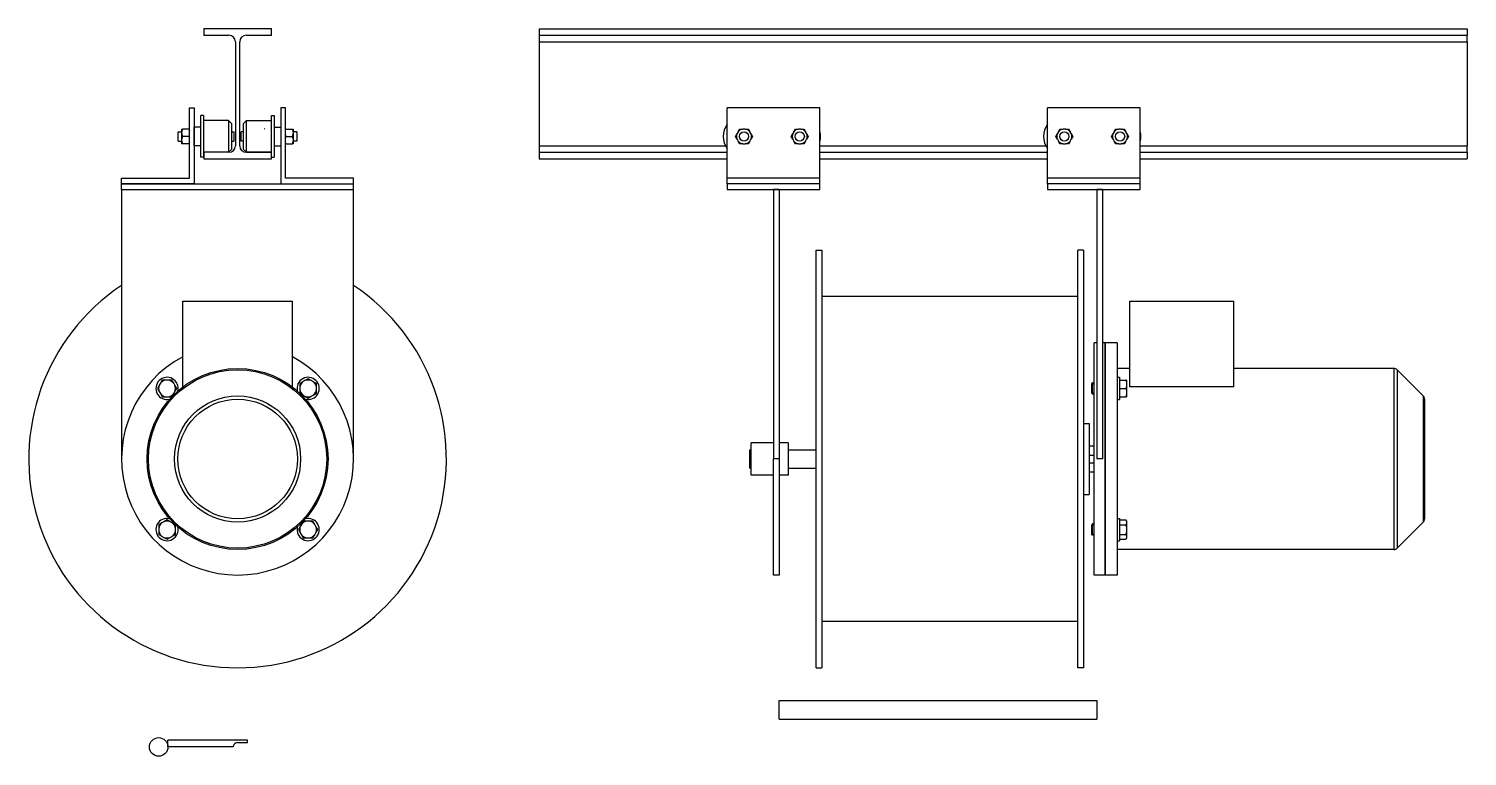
# Model space of a CAD drawing. Extents: x -8712 to 1826, y -2785 to 399.
# Drawn here: x 276 to 1826, y -2785 to -2001 of the extents above; entities that cross this region are included whole.
import ezdxf

# ---------------------------------------------------------------- set-up
doc = ezdxf.new("R2010")
doc.units = 0
doc.layers.get('0').update_dxf_attribs({"linetype": 'CONTINUOUS'})
doc.layers.add('OUTLINE', color=7, linetype='CONTINUOUS')

msp = doc.modelspace()

# ---------------------------------------------------------------- linework, layer by layer
at = {"color": 1}
for p, q in [((464.200752, -2000.818701), (464.200752, -2007.718701)), ((537.200752, -2000.818701), (464.200752, -2000.818701)), ((464.200752, -2007.718701), (491.350752, -2007.718701)), ((498.350752, -2014.718701), (498.350752, -2126.918701)), ((503.050752, -2126.918701), (503.050752, -2014.718701)), ((510.050752, -2007.718701), (537.200752, -2007.718701)), ((537.200752, -2007.718701), (537.200752, -2000.818701)), ((825.700752, -2000.818701), (825.700752, -2007.718701)), ((825.700752, -2000.818701), (1825.700752, -2000.818701)), ((825.700752, -2007.718701), (825.700752, -2014.718701)), ((825.700752, -2007.718701), (1825.700752, -2007.718701)), ((825.700752, -2014.718701), (825.700752, -2126.918701)), ((825.700752, -2014.718701), (1825.700752, -2014.718701)), ((1825.700752, -2000.818701), (1825.700752, -2007.718701)), ((1825.700752, -2014.718701), (1825.700752, -2007.718701)), ((1825.700752, -2014.718701), (1825.700752, -2126.918701)), ((448.758756, -2085.818302), (453.758756, -2085.818302)), ((448.758756, -2161.939475), (448.758756, -2085.818302)), ((453.758756, -2085.818302), (453.758756, -2167.939475)), ((547.396281, -2085.818302), (547.396281, -2167.939475)), ((552.396281, -2085.818302), (547.396281, -2085.818302)), ((552.396281, -2161.939475), (552.396281, -2085.818302)), ((1028.169833, -2161.939475), (1028.169833, -2085.818302)), ((1128.169833, -2085.818302), (1028.169833, -2085.818302)), ((1128.169833, -2161.939475), (1128.169833, -2085.818302)), ((1373.331627, -2161.939475), (1373.331627, -2085.818302)), ((1473.331627, -2085.818302), (1373.331627, -2085.818302)), ((1473.331627, -2161.939475), (1473.331627, -2085.818302)), ((454.005224, -2126.818302), (454.005224, -2106.818302)), ((461.005224, -2106.818302), (454.005224, -2106.818302)), ((461.005224, -2139.318302), (461.005224, -2094.318302)), ((464.005224, -2094.318302), (461.005224, -2094.318302)), ((464.005224, -2094.318302), (464.005224, -2139.318302)), ((491.005224, -2099.818302), (464.005224, -2099.818302)), ((491.005224, -2099.818302), (491.005224, -2133.818302)), ((491.005224, -2099.818302), (494.005224, -2102.818302)), ((494.005224, -2102.818302), (494.005224, -2130.818302)), ((510.149813, -2099.818302), (507.149813, -2102.818302)), ((507.149813, -2130.818302), (507.149813, -2102.818302)), ((510.149813, -2133.818302), (510.149813, -2099.818302)), ((510.149813, -2099.818302), (537.149813, -2099.818302)), ((537.149813, -2133.918701), (537.149813, -2094.318302)), ((537.149813, -2094.318302), (540.149813, -2094.318302)), ((540.149813, -2094.318302), (540.149813, -2139.318302)), ((540.149813, -2106.818302), (547.149813, -2106.818302)), ((547.149813, -2106.818302), (547.149813, -2126.818302)), ((436.514748, -2121.818302), (436.514748, -2111.818302)), ((436.514748, -2111.818302), (440.605224, -2111.818302)), ((436.514748, -2121.818302), (440.605222, -2121.818302)), ((440.621564, -2111.674436), (440.605222, -2111.836072)), ((440.605222, -2113.800533), (440.682951, -2114.433725)), ((440.682951, -2119.202879), (440.605222, -2119.836071)), ((440.605222, -2121.800532), (440.621565, -2121.962172)), ((440.605224, -2108.818302), (441.273574, -2108.818561)), ((440.605224, -2111.83606), (440.605224, -2108.818302)), ((440.605224, -2113.800528), (440.605224, -2111.836075)), ((440.605224, -2119.83606), (440.605224, -2113.800544)), ((440.605224, -2121.800528), (440.605224, -2119.836075)), ((440.605224, -2124.818302), (440.605224, -2121.800544)), ((440.72197, -2110.961891), (440.621564, -2111.674436)), ((440.621565, -2121.962172), (440.72197, -2122.674711)), ((440.682951, -2114.433725), (440.817798, -2115.170146)), ((440.817798, -2118.466458), (440.682951, -2119.202879)), ((440.875281, -2110.210791), (440.72197, -2110.961891)), ((440.72197, -2122.674711), (440.875281, -2123.425813)), ((440.817798, -2115.170146), (441.011207, -2115.957458)), ((441.011208, -2117.679145), (440.817798, -2118.466458)), ((441.090404, -2109.401291), (440.875281, -2110.210791)), ((440.875281, -2123.425813), (441.090404, -2124.235313)), ((441.011207, -2115.957458), (441.273574, -2116.817764)), ((441.273574, -2116.81884), (441.011208, -2117.679145)), ((441.273574, -2108.818561), (441.090404, -2109.401291)), ((448.336874, -2108.818302), (441.273574, -2108.818302)), ((441.273574, -2116.817764), (441.273574, -2116.81884)), ((448.336874, -2116.818302), (441.273574, -2116.818302)), ((448.758756, -2108.818318), (448.336874, -2108.818561)), ((448.336874, -2108.818561), (448.520044, -2109.401291)), ((448.59924, -2115.957458), (448.336874, -2116.817764)), ((448.336874, -2116.817764), (448.336874, -2116.81884)), ((448.336874, -2116.81884), (448.59924, -2117.679145)), ((448.520044, -2109.401291), (448.735167, -2110.210791)), ((448.735167, -2123.425813), (448.520044, -2124.235313)), ((448.758756, -2115.308117), (448.59924, -2115.957458)), ((448.59924, -2117.679145), (448.758756, -2118.328487)), ((448.735167, -2110.210791), (448.758756, -2110.326359)), ((448.758756, -2123.310244), (448.735167, -2123.425813)), ((453.758756, -2111.818302), (454.005224, -2111.818302)), ((453.758756, -2121.818302), (454.005224, -2121.818302)), ((494.005224, -2111.818302), (496.514748, -2111.818302)), ((494.005224, -2121.818302), (496.514748, -2121.818302)), ((496.514748, -2111.818302), (496.514748, -2121.818302)), ((504.640289, -2121.818302), (504.640289, -2111.818302)), ((507.149813, -2111.818302), (504.640289, -2111.818302)), ((507.149813, -2121.818302), (504.640289, -2121.818302)), ((529.890262, -2108.742853), (529.828558, -2108.804557)), ((529.890262, -2108.742853), (529.885042, -2108.748073)), ((529.890262, -2108.742853), (529.885042, -2108.748073)), ((529.890262, -2108.742853), (529.885042, -2108.748073)), ((547.396281, -2111.818302), (547.149813, -2111.818302)), ((547.396281, -2121.818302), (547.149813, -2121.818302)), ((552.818163, -2108.818561), (552.396281, -2108.818318)), ((552.396281, -2110.32636), (552.41987, -2110.210791)), ((552.555797, -2115.957459), (552.396281, -2115.308117)), ((552.396281, -2118.328487), (552.555797, -2117.679146)), ((552.41987, -2123.425813), (552.396281, -2123.310244)), ((552.41987, -2110.210791), (552.634993, -2109.401291)), ((552.634993, -2124.235313), (552.41987, -2123.425813)), ((552.818163, -2116.817764), (552.555797, -2115.957459)), ((552.555797, -2117.679146), (552.818163, -2116.81884)), ((552.634993, -2109.401291), (552.818163, -2108.818561)), ((552.818163, -2108.818302), (559.881463, -2108.818302)), ((552.818163, -2116.81884), (552.818163, -2116.817764)), ((552.818163, -2116.818302), (559.881463, -2116.818302)), ((559.881463, -2108.818561), (560.549813, -2108.818302)), ((560.064633, -2109.401291), (559.881463, -2108.818561)), ((559.881463, -2116.817764), (560.143829, -2115.957459)), ((559.881463, -2116.81884), (559.881463, -2116.817764)), ((560.14383, -2117.679146), (559.881463, -2116.81884)), ((560.279756, -2110.210791), (560.064633, -2109.401291)), ((560.064633, -2124.235313), (560.279756, -2123.425813)), ((560.143829, -2115.957459), (560.337239, -2115.170146)), ((560.337239, -2118.466458), (560.14383, -2117.679146)), ((560.433067, -2110.961893), (560.279756, -2110.210791)), ((560.279756, -2123.425813), (560.433067, -2122.674712)), ((560.337239, -2115.170146), (560.472086, -2114.433725)), ((560.472086, -2119.202879), (560.337239, -2118.466458)), ((560.533472, -2111.674432), (560.433067, -2110.961893)), ((560.433067, -2122.674712), (560.533473, -2121.962168)), ((560.472086, -2114.433725), (560.549815, -2113.800533)), ((560.549815, -2119.836071), (560.472086, -2119.202879)), ((560.549815, -2111.836072), (560.533472, -2111.674432)), ((560.533473, -2121.962168), (560.549815, -2121.800532)), ((560.549813, -2108.818302), (560.549813, -2111.83606)), ((564.640289, -2111.818302), (560.549813, -2111.818302)), ((560.549813, -2111.836075), (560.549813, -2113.800528)), ((560.549813, -2113.800544), (560.549813, -2119.83606)), ((560.549813, -2119.836075), (560.549813, -2121.800528)), ((560.549813, -2121.800544), (560.549813, -2124.818302)), ((564.640289, -2121.818302), (560.549813, -2121.818302)), ((564.640289, -2111.818302), (564.640289, -2121.818302)), ((1037.175809, -2116.817764), (1038.918131, -2113.800533)), ((1038.918131, -2119.836071), (1037.175809, -2116.817764)), ((1040.05231, -2111.836075), (1038.918132, -2113.800528)), ((1038.918132, -2119.836075), (1040.05231, -2121.800528)), ((1040.052313, -2111.836072), (1041.794151, -2108.818561)), ((1041.794151, -2124.818043), (1040.052313, -2121.800532)), ((1041.794151, -2108.818561), (1045.279229, -2108.818302)), ((1047.54762, -2108.818302), (1045.279229, -2108.818302)), ((1047.54762, -2108.818302), (1051.032698, -2108.818561)), ((1051.032698, -2108.818561), (1052.774536, -2111.836072)), ((1052.774536, -2121.800532), (1051.032698, -2124.818043)), ((1053.908716, -2113.800528), (1052.774539, -2111.836075)), ((1052.774539, -2121.800528), (1053.908716, -2119.836075)), ((1053.908718, -2113.800533), (1055.65104, -2116.81884)), ((1055.65104, -2116.81884), (1053.908718, -2119.836071)), ((1097.175809, -2116.817764), (1098.918131, -2113.800533)), ((1098.918131, -2119.836071), (1097.175809, -2116.817764)), ((1100.05231, -2111.836075), (1098.918132, -2113.800528)), ((1098.918132, -2119.836075), (1100.05231, -2121.800528)), ((1100.052313, -2111.836072), (1101.794151, -2108.818561)), ((1101.794151, -2124.818043), (1100.052313, -2121.800532)), ((1101.794151, -2108.818561), (1105.279229, -2108.818302)), ((1107.54762, -2108.818302), (1105.279229, -2108.818302)), ((1107.54762, -2108.818302), (1111.032698, -2108.818561)), ((1111.032698, -2108.818561), (1112.774536, -2111.836072)), ((1112.774536, -2121.800532), (1111.032698, -2124.818043)), ((1113.908716, -2113.800528), (1112.774539, -2111.836075)), ((1112.774539, -2121.800528), (1113.908716, -2119.836075)), ((1113.908718, -2113.800533), (1115.65104, -2116.81884)), ((1115.65104, -2116.81884), (1113.908718, -2119.836071)), ((1382.337603, -2116.817764), (1384.079926, -2113.800533)), ((1384.079926, -2119.836071), (1382.337603, -2116.817764)), ((1385.214104, -2111.836075), (1384.079927, -2113.800528)), ((1384.079927, -2119.836075), (1385.214104, -2121.800528)), ((1385.214108, -2111.836072), (1386.955945, -2108.818561)), ((1386.955945, -2124.818043), (1385.214108, -2121.800532)), ((1386.955945, -2108.818561), (1390.441023, -2108.818302)), ((1392.709415, -2108.818302), (1390.441023, -2108.818302)), ((1392.709415, -2108.818302), (1396.194493, -2108.818561)), ((1396.194493, -2108.818561), (1397.93633, -2111.836072)), ((1397.93633, -2121.800532), (1396.194493, -2124.818043)), ((1399.070511, -2113.800528), (1397.936333, -2111.836075)), ((1397.936333, -2121.800528), (1399.070511, -2119.836075)), ((1399.070512, -2113.800533), (1400.812835, -2116.81884)), ((1400.812835, -2116.81884), (1399.070512, -2119.836071)), ((1442.337603, -2116.817764), (1444.079926, -2113.800533)), ((1444.079926, -2119.836071), (1442.337603, -2116.817764)), ((1445.214104, -2111.836075), (1444.079927, -2113.800528)), ((1444.079927, -2119.836075), (1445.214104, -2121.800528)), ((1445.214108, -2111.836072), (1446.955945, -2108.818561)), ((1446.955945, -2124.818043), (1445.214108, -2121.800532)), ((1446.955945, -2108.818561), (1450.441023, -2108.818302)), ((1452.709415, -2108.818302), (1450.441023, -2108.818302)), ((1452.709415, -2108.818302), (1456.194493, -2108.818561)), ((1456.194493, -2108.818561), (1457.93633, -2111.836072)), ((1457.93633, -2121.800532), (1456.194493, -2124.818043)), ((1459.070511, -2113.800528), (1457.936333, -2111.836075)), ((1457.936333, -2121.800528), (1459.070511, -2119.836075)), ((1459.070512, -2113.800533), (1460.812835, -2116.81884)), ((1460.812835, -2116.81884), (1459.070512, -2119.836071)), ((441.273574, -2124.818043), (440.605224, -2124.818302)), ((441.090404, -2124.235313), (441.273574, -2124.818043)), ((448.336874, -2124.818302), (441.273574, -2124.818302)), ((448.336874, -2124.818302), (441.273574, -2124.818302)), ((448.336874, -2124.818302), (441.273574, -2124.818302)), ((448.336874, -2124.818302), (441.273574, -2124.818302)), ((448.520044, -2124.235313), (448.336874, -2124.818043)), ((448.336874, -2124.818043), (448.758756, -2124.818286)), ((461.005224, -2126.818302), (454.005224, -2126.818302)), ((491.005224, -2133.818302), (464.005224, -2133.818302)), ((464.200752, -2133.918701), (464.200752, -2140.818701)), ((491.350752, -2133.918701), (464.200752, -2133.918701)), ((491.005224, -2133.818302), (494.005224, -2130.818302)), ((510.149813, -2133.818302), (507.149813, -2130.818302)), ((537.200752, -2133.918701), (510.050752, -2133.918701)), ((510.149813, -2133.818302), (537.149813, -2133.818302)), ((537.200752, -2140.818701), (537.200752, -2133.918701)), ((540.149813, -2126.818302), (547.149813, -2126.818302)), ((552.396281, -2124.818286), (552.818163, -2124.818043)), ((552.818163, -2124.818043), (552.634993, -2124.235313)), ((552.818163, -2124.818302), (559.881463, -2124.818302)), ((552.818163, -2124.818302), (559.881463, -2124.818302)), ((552.818163, -2124.818302), (559.881463, -2124.818302)), ((552.818163, -2124.818302), (559.881463, -2124.818302)), ((559.881463, -2124.818043), (560.064633, -2124.235313)), ((560.549813, -2124.818302), (559.881463, -2124.818043)), ((825.700752, -2126.918701), (825.700752, -2133.918701)), ((825.700752, -2126.918701), (1026.330863, -2126.918701)), ((825.700752, -2133.918701), (825.700752, -2140.818701)), ((825.700752, -2133.918701), (1028.169833, -2133.918701)), ((1045.279229, -2124.818302), (1041.794151, -2124.818043)), ((1045.279229, -2124.818302), (1047.54762, -2124.818302)), ((1051.032698, -2124.818043), (1047.54762, -2124.818302)), ((1105.279229, -2124.818302), (1101.794151, -2124.818043)), ((1105.279229, -2124.818302), (1107.54762, -2124.818302)), ((1111.032698, -2124.818043), (1107.54762, -2124.818302)), ((1128.169833, -2126.918701), (1371.492657, -2126.918701)), ((1128.169833, -2133.918701), (1373.331627, -2133.918701)), ((1390.441023, -2124.818302), (1386.955945, -2124.818043)), ((1390.441023, -2124.818302), (1392.709415, -2124.818302)), ((1396.194493, -2124.818043), (1392.709415, -2124.818302)), ((1450.441023, -2124.818302), (1446.955945, -2124.818043)), ((1450.441023, -2124.818302), (1452.709415, -2124.818302)), ((1456.194493, -2124.818043), (1452.709415, -2124.818302)), ((1473.331627, -2126.918701), (1825.700752, -2126.918701)), ((1473.331627, -2133.918701), (1825.700752, -2133.918701)), ((1825.700752, -2133.918701), (1825.700752, -2126.918701)), ((1825.700752, -2133.918701), (1825.700752, -2140.818701)), ((464.005224, -2139.318302), (461.005224, -2139.318302)), ((464.200752, -2140.818701), (537.200752, -2140.818701)), ((537.200752, -2139.318302), (540.149813, -2139.318302)), ((825.700752, -2140.818701), (1028.169833, -2140.818701)), ((1128.169833, -2140.818701), (1373.331627, -2140.818701)), ((1473.331627, -2140.818701), (1825.700752, -2140.818701)), ((375.454285, -2161.939475), (448.758756, -2161.939475)), ((375.454285, -2167.939475), (375.454285, -2161.939475)), ((453.758756, -2167.939475), (375.454285, -2167.939475)), ((375.700752, -2173.939475), (375.700752, -2167.939475)), ((375.700752, -2167.939475), (625.700752, -2167.939475)), ((547.396281, -2167.939475), (625.700752, -2167.939475)), ((625.700752, -2161.939475), (552.396281, -2161.939475)), ((625.700752, -2167.939475), (625.700752, -2161.939475)), ((625.700752, -2173.939475), (625.700752, -2167.939475)), ((1028.169833, -2167.939475), (1028.169833, -2161.939475)), ((1128.169833, -2161.939475), (1028.169833, -2161.939475)), ((1128.169833, -2167.939475), (1028.169833, -2167.939475)), ((1028.169833, -2167.939475), (1028.169833, -2173.939475)), ((1128.169833, -2167.939475), (1128.169833, -2161.939475)), ((1128.169833, -2173.939475), (1128.169833, -2167.939475)), ((1373.331627, -2167.939475), (1373.331627, -2161.939475)), ((1473.331627, -2161.939475), (1373.331627, -2161.939475)), ((1473.331627, -2167.939475), (1373.331627, -2167.939475)), ((1373.331627, -2167.939475), (1373.331627, -2173.939475)), ((1473.331627, -2167.939475), (1473.331627, -2161.939475)), ((1473.331627, -2173.939475), (1473.331627, -2167.939475)), ((375.700752, -2173.939475), (625.700752, -2173.939475)), ((375.700752, -2173.939475), (375.700752, -2464.333226)), ((625.700752, -2464.333205), (625.700752, -2173.939475)), ((1028.169833, -2173.939475), (1128.169833, -2173.939475)), ((1078.169833, -2173.939475), (1078.169833, -2464.333205)), ((1084.169833, -2173.939475), (1078.169833, -2173.939475)), ((1084.169833, -2173.939475), (1084.169833, -2464.333205)), ((1373.331627, -2173.939475), (1473.331627, -2173.939475)), ((1426.642779, -2173.939475), (1426.642779, -2464.333226)), ((1432.642779, -2173.939475), (1426.642779, -2173.939475)), ((1432.642779, -2173.939475), (1432.642779, -2464.333226)), ((1124.169833, -2239.333215), (1130.169833, -2239.333215)), ((1124.169833, -2689.333215), (1124.169833, -2239.333215)), ((1130.169833, -2239.333215), (1130.169833, -2464.333215)), ((1412.06417, -2239.333215), (1406.06417, -2239.333215)), ((1406.06417, -2464.333215), (1406.06417, -2239.333215)), ((1412.06417, -2239.333215), (1412.06417, -2689.333215)), ((1406.06417, -2289.333215), (1130.169833, -2289.333215)), ((441.700752, -2386.710732), (441.700752, -2294.333215)), ((441.700752, -2294.333215), (559.700752, -2294.333215)), ((559.700752, -2294.333215), (559.700752, -2386.710732)), ((1462.167584, -2386.710732), (1462.167584, -2294.333215)), ((1462.167584, -2294.333215), (1574.167584, -2294.333215)), ((1574.167584, -2386.710732), (1574.167584, -2294.333215)), ((1426.642779, -2339.333215), (1423.642779, -2339.333215)), ((1423.642779, -2464.333215), (1423.642779, -2339.333215)), ((1435.642779, -2339.333215), (1432.642779, -2339.333215)), ((1435.642779, -2339.333215), (1435.642779, -2589.333215)), ((1448.642779, -2339.333215), (1435.642779, -2339.333215)), ((1435.642779, -2552.721563), (1435.642779, -2339.333215)), ((1448.642779, -2339.333215), (1448.642779, -2589.333215)), ((1462.167584, -2366.833215), (1448.642779, -2366.833215)), ((1746.571711, -2366.833215), (1574.167584, -2366.833215)), ((1746.571711, -2366.833215), (1746.571711, -2561.833215)), ((1750.107245, -2368.297682), (1750.107245, -2560.368749)), ((1750.107245, -2368.297682), (1778.178313, -2396.368749)), ((416.25456, -2384.924259), (414.294806, -2388.319396)), ((417.53053, -2382.714214), (416.25456, -2384.924259)), ((419.490652, -2379.319608), (417.53053, -2382.714214)), ((423.410803, -2379.319236), (419.490652, -2379.319608)), ((425.962744, -2379.319236), (423.410803, -2379.319236)), ((429.882619, -2379.319449), (425.962744, -2379.319236)), ((431.843017, -2382.714214), (429.882619, -2379.319449)), ((433.118987, -2384.924259), (431.843017, -2382.714214)), ((435.078741, -2388.319077), (433.118987, -2384.924259)), ((567.715103, -2383.123115), (567.714731, -2387.043266)), ((571.109709, -2381.162993), (567.715103, -2383.123115)), ((573.319754, -2379.887023), (571.109709, -2381.162993)), ((576.714572, -2377.927269), (573.319754, -2379.887023)), ((580.109709, -2379.887023), (576.714572, -2377.927269)), ((582.319754, -2381.162993), (580.109709, -2379.887023)), ((585.71436, -2383.123115), (582.319754, -2381.162993)), ((585.714731, -2387.043266), (585.71436, -2383.123115)), ((1421.142779, -2383.266336), (1422.089879, -2382.319236)), ((1421.142779, -2393.372136), (1421.142779, -2383.266336)), ((1422.089879, -2394.319236), (1422.089879, -2382.319236)), ((1423.642779, -2382.319236), (1422.089879, -2382.319236)), ((1448.642779, -2376.319236), (1451.142779, -2376.319236)), ((1451.142779, -2376.319236), (1451.142779, -2400.319236)), ((1451.142779, -2379.319236), (1457.891088, -2379.319236)), ((1458.642779, -2379.319236), (1457.891088, -2379.319608)), ((1457.891088, -2379.319608), (1458.097434, -2379.975793)), ((1458.097434, -2379.975793), (1458.338675, -2380.8854)), ((1458.403275, -2386.464939), (1458.186325, -2387.350769)), ((1458.338675, -2380.8854), (1458.511327, -2381.730636)), ((1458.555347, -2385.636593), (1458.403275, -2386.464939)), ((1458.511327, -2381.730636), (1458.624396, -2382.532396)), ((1458.642779, -2384.924259), (1458.555347, -2385.636593)), ((1458.624396, -2382.532396), (1458.642779, -2382.714214)), ((1458.642779, -2379.319236), (1458.642779, -2382.714214)), ((1458.642779, -2382.714214), (1458.642779, -2384.924259)), ((1458.642779, -2384.924259), (1458.642779, -2391.714214)), ((1574.167584, -2386.710732), (1462.167584, -2386.710732)), ((414.294806, -2388.319396), (416.25456, -2391.714214)), ((416.25456, -2391.714214), (417.53053, -2393.924259)), ((417.53053, -2393.924259), (419.490652, -2397.318865)), ((419.490652, -2397.318865), (423.410803, -2397.319236)), ((423.410803, -2397.319236), (425.962744, -2397.319236)), ((425.962744, -2397.319236), (429.882895, -2397.318865)), ((429.882895, -2397.318865), (431.843017, -2393.924259)), ((431.843017, -2393.924259), (433.118987, -2391.714214)), ((433.118987, -2391.714214), (435.078741, -2388.319077)), ((567.714731, -2387.043266), (567.714731, -2389.595207)), ((567.714731, -2389.595207), (567.715103, -2393.515358)), ((567.715103, -2393.515358), (571.109709, -2395.47548)), ((571.109709, -2395.47548), (573.319754, -2396.75145)), ((573.319754, -2396.75145), (576.71489, -2398.711204)), ((576.71489, -2398.711204), (580.109709, -2396.75145)), ((580.109709, -2396.75145), (582.319754, -2395.47548)), ((582.319754, -2395.47548), (585.714519, -2393.515082)), ((585.714519, -2393.515082), (585.714731, -2389.595207)), ((585.714731, -2389.595207), (585.714731, -2387.043266)), ((1421.142779, -2393.372136), (1422.089879, -2394.319236)), ((1423.642779, -2394.319236), (1422.089879, -2394.319236)), ((1448.642779, -2400.319236), (1451.142779, -2400.319236)), ((1451.142779, -2388.319236), (1457.891088, -2388.319236)), ((1451.142779, -2397.319236), (1457.891088, -2397.319236)), ((1458.186325, -2387.350769), (1457.891088, -2388.319077)), ((1457.891088, -2388.319077), (1457.891088, -2388.319396)), ((1457.891088, -2388.319396), (1458.186325, -2389.287704)), ((1458.097434, -2396.66268), (1457.891088, -2397.318865)), ((1457.891088, -2397.318865), (1458.642779, -2397.319236)), ((1458.338675, -2395.753073), (1458.097434, -2396.66268)), ((1458.186325, -2389.287704), (1458.403275, -2390.173534)), ((1458.511327, -2394.907835), (1458.338675, -2395.753073)), ((1458.403275, -2390.173534), (1458.555347, -2391.00188)), ((1458.624396, -2394.106078), (1458.511327, -2394.907835)), ((1458.555347, -2391.00188), (1458.642779, -2391.714214)), ((1458.642779, -2393.924259), (1458.624396, -2394.106078)), ((1458.642779, -2391.714214), (1458.642779, -2393.924259)), ((1458.642779, -2393.924259), (1458.642779, -2397.319236)), ((1778.178313, -2396.368749), (1778.178313, -2532.297682)), ((1779.642779, -2399.904283), (1779.642779, -2528.762148)), ((1412.06417, -2426.183215), (1418.292881, -2426.183215)), ((1418.292881, -2426.183215), (1418.292881, -2502.483215)), ((1078.169833, -2446.833215), (1053.953459, -2446.833215)), ((1053.953459, -2481.833215), (1053.953459, -2446.833215)), ((1093.953459, -2446.833215), (1084.169833, -2446.833215)), ((1093.953459, -2446.833215), (1093.953459, -2481.833215)), ((1052.841484, -2474.333215), (1052.841484, -2454.333215)), ((1052.841484, -2454.333215), (1053.953459, -2454.333215)), ((1078.169833, -2589.333215), (1078.169833, -2464.333205)), ((1084.169833, -2464.333205), (1078.169833, -2464.333205)), ((1084.169833, -2464.333205), (1084.169833, -2589.333215)), ((1093.953459, -2454.333215), (1124.169833, -2454.333215)), ((1130.169833, -2464.333215), (1130.169833, -2689.333215)), ((1406.06417, -2689.333215), (1406.06417, -2464.333215)), ((1418.292881, -2450.333215), (1423.642779, -2450.333215)), ((1418.292881, -2460.333215), (1423.642779, -2460.333215)), ((1423.642779, -2589.333215), (1423.642779, -2464.333215)), ((1432.642779, -2464.333215), (1426.642779, -2464.333215)), ((1052.841484, -2474.333215), (1053.953459, -2474.333215)), ((1093.953459, -2474.333215), (1124.169833, -2474.333215)), ((1418.292881, -2468.333215), (1423.642779, -2468.333215)), ((1418.292881, -2478.333215), (1423.642779, -2478.333215)), ((1078.169833, -2481.833215), (1053.953459, -2481.833215)), ((1093.953459, -2481.833215), (1084.169833, -2481.833215)), ((1412.06417, -2502.483215), (1418.292881, -2502.483215)), ((415.686986, -2535.151348), (415.686773, -2539.071224)), ((415.686773, -2539.071224), (415.686773, -2541.623165)), ((415.686773, -2541.623165), (415.687145, -2545.543316)), ((419.081751, -2533.190951), (415.686986, -2535.151348)), ((421.291796, -2531.914981), (419.081751, -2533.190951)), ((424.686614, -2529.955227), (421.291796, -2531.914981)), ((428.081751, -2531.914981), (424.686614, -2529.955227)), ((430.291796, -2533.190951), (428.081751, -2531.914981)), ((433.686402, -2535.151073), (430.291796, -2533.190951)), ((433.686773, -2539.071224), (433.686402, -2535.151073)), ((433.686402, -2545.543316), (433.686773, -2541.623165)), ((433.686773, -2541.623165), (433.686773, -2539.071224)), ((568.282518, -2536.952217), (566.322764, -2540.347354)), ((566.322764, -2540.347354), (568.282518, -2543.742172)), ((569.558488, -2534.742172), (568.282518, -2536.952217)), ((571.51861, -2531.347566), (569.558488, -2534.742172)), ((575.438761, -2531.347194), (571.51861, -2531.347566)), ((577.990702, -2531.347194), (575.438761, -2531.347194)), ((581.910853, -2531.347566), (577.990702, -2531.347194)), ((583.870975, -2534.742172), (581.910853, -2531.347566)), ((585.146945, -2536.952217), (583.870975, -2534.742172)), ((587.106699, -2540.347035), (585.146945, -2536.952217)), ((585.146945, -2543.742172), (587.106699, -2540.347035)), ((1422.089879, -2534.347194), (1421.142779, -2535.294294)), ((1421.142779, -2540.347194), (1421.142779, -2535.294294)), ((1421.142779, -2545.400094), (1421.142779, -2540.347194)), ((1423.642779, -2534.347194), (1422.089879, -2534.347194)), ((1422.089879, -2546.347194), (1422.089879, -2534.347194)), ((1448.642779, -2528.347194), (1451.142779, -2528.347194)), ((1451.142779, -2528.347194), (1451.142779, -2540.347194)), ((1451.142779, -2529.95489), (1457.891088, -2529.95489)), ((1451.142779, -2535.151042), (1457.891088, -2535.151042)), ((1451.142779, -2540.347194), (1451.142779, -2552.347194)), ((1458.642779, -2531.257194), (1457.891088, -2529.955227)), ((1457.891088, -2529.955227), (1458.186325, -2530.51417)), ((1458.097434, -2534.772299), (1457.891088, -2535.151348)), ((1457.891088, -2535.151348), (1457.999221, -2535.536716)), ((1457.999221, -2535.536716), (1458.266526, -2536.619197)), ((1458.338675, -2534.24642), (1458.097434, -2534.772299)), ((1458.186325, -2530.51417), (1458.403275, -2531.024992)), ((1458.266526, -2536.619197), (1458.460716, -2537.616947)), ((1458.511327, -2533.758601), (1458.338675, -2534.24642)), ((1458.403275, -2531.024992), (1458.555347, -2531.503689)), ((1458.460716, -2537.616947), (1458.592976, -2538.556993)), ((1458.624396, -2533.295923), (1458.511327, -2533.758601)), ((1458.555347, -2531.503689), (1458.642779, -2531.914981)), ((1458.592976, -2538.556993), (1458.642779, -2539.071224)), ((1458.642779, -2541.623165), (1458.592976, -2542.137396)), ((1458.642779, -2533.190951), (1458.624396, -2533.295923)), ((1458.642779, -2531.257194), (1458.642779, -2531.914981)), ((1458.642779, -2531.914981), (1458.642779, -2533.190951)), ((1458.642779, -2533.190951), (1458.642779, -2539.071224)), ((1458.642779, -2539.071224), (1458.642779, -2541.623165)), ((1458.642779, -2541.623165), (1458.642779, -2547.503438)), ((1750.107245, -2560.368749), (1778.178313, -2532.297682)), ((415.687145, -2545.543316), (419.081751, -2547.503438)), ((419.081751, -2547.503438), (421.291796, -2548.779408)), ((421.291796, -2548.779408), (424.686933, -2550.739162)), ((424.686933, -2550.739162), (428.081751, -2548.779408)), ((428.081751, -2548.779408), (430.291796, -2547.503438)), ((430.291796, -2547.503438), (433.686402, -2545.543316)), ((568.282518, -2543.742172), (569.558488, -2545.952217)), ((569.558488, -2545.952217), (571.518885, -2549.346982)), ((571.518885, -2549.346982), (575.438761, -2549.347194)), ((575.438761, -2549.347194), (577.990702, -2549.347194)), ((577.990702, -2549.347194), (581.910853, -2549.346823)), ((581.910853, -2549.346823), (583.870975, -2545.952217)), ((583.870975, -2545.952217), (585.146945, -2543.742172)), ((1422.089879, -2546.347194), (1421.142779, -2545.400094)), ((1423.642779, -2546.347194), (1422.089879, -2546.347194)), ((1435.642779, -2589.333215), (1435.642779, -2552.721563)), ((1448.642779, -2552.347194), (1451.142779, -2552.347194)), ((1451.142779, -2545.543347), (1457.891088, -2545.543347)), ((1451.142779, -2550.739499), (1457.891088, -2550.739499)), ((1457.999222, -2545.157673), (1457.891088, -2545.543316)), ((1457.891088, -2545.543316), (1458.097434, -2545.922089)), ((1458.642779, -2549.437194), (1457.891088, -2550.739162)), ((1458.186325, -2550.180219), (1457.891088, -2550.739162)), ((1457.891088, -2550.739162), (1457.891088, -2550.739162)), ((1458.266527, -2544.075187), (1457.999222, -2545.157673)), ((1458.097434, -2545.922089), (1458.338675, -2546.447969)), ((1458.403275, -2549.669397), (1458.186325, -2550.180219)), ((1458.460716, -2543.077446), (1458.266527, -2544.075187)), ((1458.338675, -2546.447969), (1458.511327, -2546.935787)), ((1458.555347, -2549.190699), (1458.403275, -2549.669397)), ((1458.592976, -2542.137396), (1458.460716, -2543.077446)), ((1458.511327, -2546.935787), (1458.624396, -2547.398467)), ((1458.642779, -2548.779408), (1458.555347, -2549.190699)), ((1458.624396, -2547.398467), (1458.642779, -2547.503438)), ((1458.642779, -2547.503438), (1458.642779, -2548.779408)), ((1458.642779, -2548.779408), (1458.642779, -2549.437194)), ((1746.571711, -2561.833215), (1448.642779, -2561.833215)), ((1084.169833, -2589.333215), (1078.169833, -2589.333215)), ((1435.642779, -2589.333215), (1423.642779, -2589.333215)), ((1448.642779, -2589.333215), (1435.642779, -2589.333215)), ((1406.06417, -2639.333215), (1130.169833, -2639.333215)), ((1124.169833, -2689.333215), (1130.169833, -2689.333215)), ((1412.06417, -2689.333215), (1406.06417, -2689.333215)), ((1084.169833, -2744.573179), (1084.169833, -2724.573179)), ((1084.169833, -2724.573179), (1426.642779, -2724.573179)), ((1426.642779, -2724.573179), (1426.642779, -2744.573179)), ((1084.169833, -2744.573179), (1426.642779, -2744.573179))]:
    msp.add_line(p, q, dxfattribs=at)
at = {"color": 6}
for p, q in [((1421.142779, -2383.266336), (1423.642779, -2383.266336)), ((1421.142779, -2393.372136), (1423.642779, -2393.372136)), ((1421.142779, -2535.294294), (1423.642779, -2535.294294)), ((1421.142779, -2545.400094), (1423.642779, -2545.400094))]:
    msp.add_line(p, q, dxfattribs=at)
at = {"color": 1}
for centre, radius in [((1046.413424, -2116.818302), 5), ((1106.413424, -2116.818302), 5), ((1391.575219, -2116.818302), 5), ((1451.575219, -2116.818302), 5), ((500.700752, -2464.333215), 97.5), ((500.700752, -2464.333215), 96.035534), ((500.700752, -2464.333215), 67.964466), ((500.700752, -2464.333215), 64.428932), ((415.700752, -2774.573179), 10)]:
    msp.add_circle(centre, radius, dxfattribs=at)
for centre, radius, start, end in [((491.350752, -2014.718701), 7, 0, 90), ((510.050752, -2014.718701), 7, 90, 180), ((1046.413424, -2116.818302), 22.5, 144.264286, 215.735714), ((1391.575219, -2116.818302), 22.5, 144.264286, 215.735714), ((1046.413424, -2116.818302), 8.08, 158.069301, 201.930699), ((1046.413424, -2116.818302), 8.08, 98.069301, 141.930699), ((1046.413424, -2116.818302), 8.08, 218.069301, 261.930699), ((1046.413424, -2116.818302), 8.08, 38.069301, 81.930699), ((1046.413424, -2116.818302), 8.08, 278.069301, 321.930699), ((1046.413424, -2116.818302), 8.08, 338.069301, 21.930699), ((1106.413424, -2116.818302), 8.08, 158.069301, 201.930699), ((1106.413424, -2116.818302), 8.08, 98.069301, 141.930699), ((1106.413424, -2116.818302), 8.08, 218.069301, 261.930699), ((1106.413424, -2116.818302), 8.08, 38.069301, 81.930699), ((1106.413424, -2116.818302), 8.08, 278.069301, 321.930699), ((1106.413424, -2116.818302), 8.08, 338.069301, 21.930699), ((1106.413424, -2116.818302), 22.5, 345.486265, 14.513735), ((1391.575219, -2116.818302), 8.08, 158.069301, 201.930699), ((1391.575219, -2116.818302), 8.08, 98.069301, 141.930699), ((1391.575219, -2116.818302), 8.08, 218.069301, 261.930699), ((1391.575219, -2116.818302), 8.08, 38.069301, 81.930699), ((1391.575219, -2116.818302), 8.08, 278.069301, 321.930699), ((1391.575219, -2116.818302), 8.08, 338.069301, 21.930699), ((1451.575219, -2116.818302), 8.08, 158.069301, 201.930699), ((1451.575219, -2116.818302), 8.08, 98.069301, 141.930699), ((1451.575219, -2116.818302), 8.08, 218.069301, 261.930699), ((1451.575219, -2116.818302), 8.08, 38.069301, 81.930699), ((1451.575219, -2116.818302), 8.08, 278.069301, 321.930699), ((1451.575219, -2116.818302), 8.08, 338.069301, 21.930699), ((1451.575219, -2116.818302), 22.5, 345.486265, 14.513735), ((491.350752, -2126.918701), 7, 270, 0), ((510.050752, -2126.918701), 7, 180, 270), ((500.700752, -2464.333215), 225, 123.758101, 56.241899), ((500.700752, -2464.333215), 125, 118.172883, 61.827117), ((1746.571711, -2371.833215), 5, 45, 90), ((424.686773, -2388.319236), 12, 346.6277, 283.369266), ((424.686773, -2388.319236), 9.09, 158.069301, 201.930699), ((424.686773, -2388.319236), 9.09, 98.069301, 141.930699), ((424.686773, -2388.319236), 9.09, 38.069301, 81.930699), ((424.686773, -2388.319236), 9.09, 338.069301, 21.930699), ((576.714731, -2388.319236), 12, 256.6277, 193.369266), ((576.714731, -2388.319236), 9.09, 128.069301, 171.930699), ((576.714731, -2388.319236), 9.09, 68.069301, 111.930699), ((576.714731, -2388.319236), 9.09, 8.069301, 51.930699), ((424.686773, -2388.319236), 9.09, 218.069301, 261.930699), ((424.686773, -2388.319236), 9.09, 278.069301, 321.930699), ((576.714731, -2388.319236), 9.09, 188.069301, 231.930699), ((576.714731, -2388.319236), 9.09, 248.069301, 291.930699), ((576.714731, -2388.319236), 9.09, 308.069301, 351.930699), ((1774.642779, -2399.904283), 5, 0, 45), ((424.686773, -2540.347194), 12, 76.6277, 13.369266), ((424.686773, -2540.347194), 9.09, 128.069301, 171.930699), ((424.686773, -2540.347194), 9.09, 188.069301, 231.930699), ((424.686773, -2540.347194), 9.09, 68.069301, 111.930699), ((424.686773, -2540.347194), 9.09, 8.069301, 51.930699), ((424.686773, -2540.347194), 9.09, 308.069301, 351.930699), ((576.714731, -2540.347194), 12, 166.6277, 103.369266), ((576.714731, -2540.347194), 9.09, 158.069301, 201.930699), ((576.714731, -2540.347194), 9.09, 98.069301, 141.930699), ((576.714731, -2540.347194), 9.09, 38.069301, 81.930699), ((576.714731, -2540.347194), 9.09, 338.069301, 21.930699), ((1774.642779, -2528.762148), 5, 315, 0), ((424.686773, -2540.347194), 9.09, 248.069301, 291.930699), ((576.714731, -2540.347194), 9.09, 218.069301, 261.930699), ((576.714731, -2540.347194), 9.09, 278.069301, 321.930699), ((1746.571711, -2556.833215), 5, 270, 315)]:
    msp.add_arc(centre, radius, start, end, dxfattribs=at)
at = {"layer": 'OUTLINE'}
for p, q in [((425.700752, -2774.573179), (425.700752, -2767.208447)), ((511.294363, -2767.208447), (425.700752, -2767.208447)), ((501.003024, -2769.95592), (511.294363, -2769.95592)), ((511.294363, -2769.95592), (511.294363, -2767.208447)), ((496.07361, -2774.573179), (425.700752, -2774.573179))]:
    msp.add_line(p, q, dxfattribs=at)
msp.add_arc((500.700752, -2774.573179), 4.627143, 86.254437, 180, dxfattribs=at)

doc.saveas('drawing.dxf')
